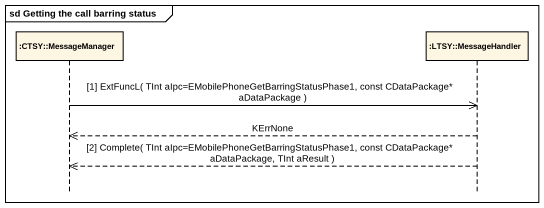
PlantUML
@startuml
mainframe sd Getting the call barring status
hide footbox
participant ":CTSY::MessageManager" as CTSY_MessageManager
participant ":LTSY::MessageHandler" as LTSY_MessageHandler

CTSY_MessageManager ->> LTSY_MessageHandler : [1] ExtFuncL( TInt aIpc=EMobilePhoneGetBarringStatusPhase1, const CDataPackage* aDataPackage )
LTSY_MessageHandler -->> CTSY_MessageManager : KErrNone
LTSY_MessageHandler -->> CTSY_MessageManager : [2] Complete( TInt aIpc=EMobilePhoneGetBarringStatusPhase1, const CDataPackage* aDataPackage, TInt aResult )
@enduml
